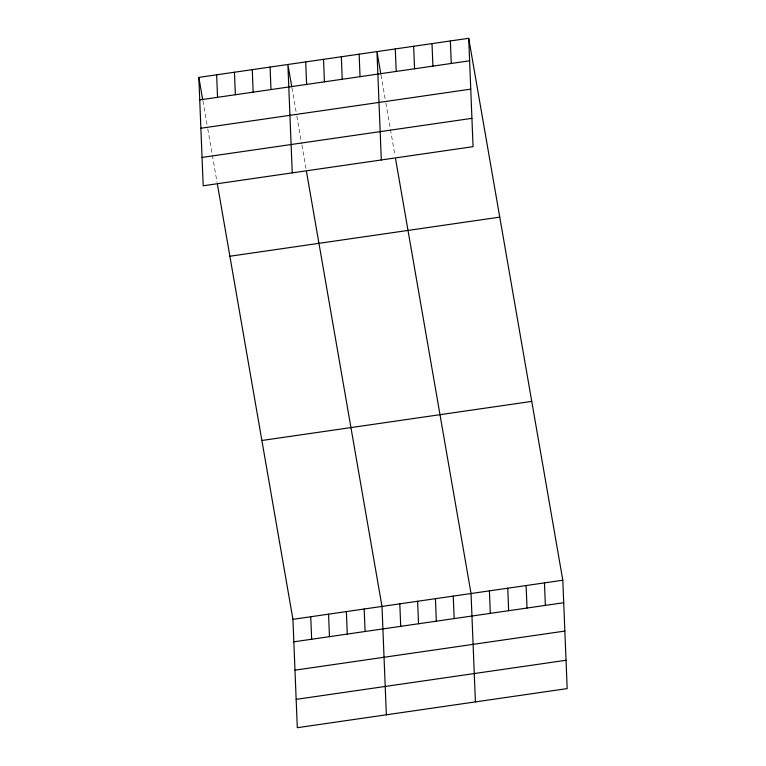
<?xml version="1.0" encoding="UTF-8"?>
<svg xmlns="http://www.w3.org/2000/svg" width="766" height="766" viewBox="0 0 766 766"><rect width="100%" height="100%" fill="white"/><g stroke="black" fill="none" stroke-linecap="round" stroke-linejoin="round"><path stroke-width="0.57" stroke-dasharray="3.83 2.87" d="M381.028 75.068L385.681 101.888M385.882 103.008L394.997 155.546M291.97 87.966L296.624 114.795M296.825 115.915L301.67 143.855M301.871 144.975L306.141 169.564M202.913 100.873L207.567 127.692M207.758 128.812L217.075 182.461"/><path stroke-width="1.15" d="M468.706 38.3L473.062 146.67L203.191 185.774L198.834 77.395L468.706 38.3L562.809 580.226L567.166 688.605L297.294 727.7L292.938 619.33L217.467 184.702M199.734 99.896L469.615 60.801M200.874 128.238L470.755 89.134M202.052 157.432L471.923 118.337M229.886 256.237L499.767 217.132M261.886 440.488L531.757 401.394M292.938 619.33L562.809 580.226M293.838 641.822L563.719 602.727M294.977 670.164L564.858 631.069M296.155 699.358L566.026 660.263M380.836 73.948L376.949 51.59L381.305 159.97M395.582 158.897L471.052 593.526L475.408 701.895M291.779 86.855L287.892 64.497L292.248 172.867M306.524 171.795L381.995 606.423L386.351 714.793M198.834 77.395L202.712 99.752M544.463 582.888L545.363 605.389M526.108 585.55L527.018 608.041M507.762 588.202L508.662 610.703M489.407 590.864L490.307 613.365M450.36 40.962L451.26 63.454M432.005 43.614L432.905 66.115M453.242 596.101L454.152 618.602M413.65 46.276L414.559 68.777M435.433 598.686L436.333 621.178M417.623 601.262L418.523 623.763M395.304 48.938L396.204 71.429M399.804 603.847L400.714 626.339M359.139 54.175L360.039 76.667M364.185 609.008L365.085 631.5M341.33 56.751L342.23 79.252M346.376 611.584L347.276 634.085M323.52 59.336L324.42 81.828M328.566 614.169L329.466 636.661M305.701 61.912L306.611 84.413M310.747 616.745L311.657 639.246M270.082 67.073L270.982 89.574M252.273 69.658L253.173 92.15M234.453 72.234L235.363 94.735M216.644 74.819L217.554 97.311"/></g></svg>
